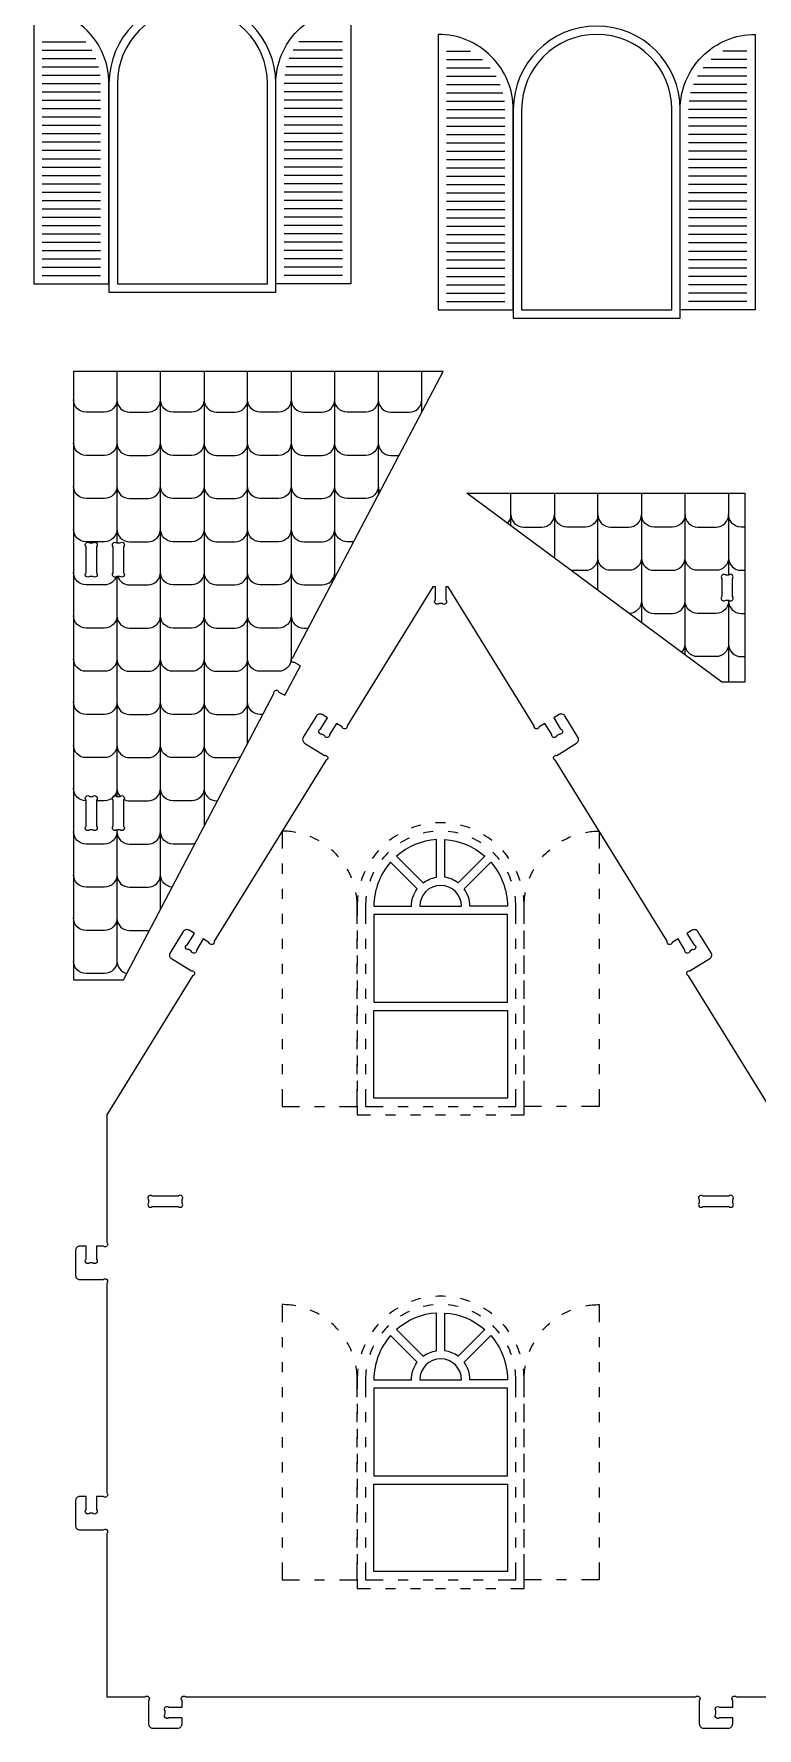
# Model space of a CAD drawing. Extents: x 2214 to 6765, y -423 to 2511.
# Drawn here: x 2214 to 3046, y -423 to 1526 of the extents above; entities that cross this region are included whole.
import ezdxf

# ---------------------------------------------------------------- set-up
doc = ezdxf.new("R2010")
doc.units = 0
doc.header["$MEASUREMENT"] = 0
doc.layers.add('LAYER1', color=18, linetype='CONTINUOUS')

msp = doc.modelspace()

# ---------------------------------------------------------------- linework, layer by layer
at = {"layer": 'LAYER1'}
for points in [[(2300.3, 1469.2), (2300.3, 1229.2), (2492.3, 1229.2), (2492.3, 1469.2, 1)], [(2213.9, 1238.8), (2300.3, 1238.8), (2300.3, 1469.2, 0.414214), (2213.9, 1555.6)], [(2309.9, 1469.2), (2309.9, 1238.8), (2482.7, 1238.8), (2482.7, 1469.2, 1)], [(2578.7, 1238.8), (2492.3, 1238.8), (2492.3, 1469.2, -0.414214), (2578.7, 1555.6)], [(2679.1, 1209), (2765.5, 1209), (2765.5, 1439.4, 0.414214), (2679.1, 1525.8)], [(2765.5, 1439.4), (2765.5, 1199.4), (2957.5, 1199.4), (2957.5, 1439.4, 1)], [(2775.1, 1439.4), (2775.1, 1209), (2947.9, 1209), (2947.9, 1439.4, 1)], [(3043.9, 1209), (2957.5, 1209), (2957.5, 1439.4, -0.414214), (3043.9, 1525.8)], [(2520.5, 799.5), (2513.6, 803.2, -1), (2511.9, 808.9), (2684.8, 1138.1), (2259.5, 1138.1), (2259.5, 438.2), (2317.1, 438.2), (2490, 767.4, -1), (2495.8, 769.2), (2502.6, 765.6)], [(2285.9, 936.4), (2285.9, 906.5, -1), (2281.6, 902.3), (2278.1, 902.3, -1), (2273.9, 906.5), (2273.9, 936.4, -1), (2278.1, 940.7), (2281.6, 940.7, -1)], [(2317.1, 936.4), (2317.1, 906.5, -1), (2312.8, 902.3), (2309.3, 902.3, -1), (2305.1, 906.5), (2305.1, 936.4, -1), (2309.3, 940.7), (2312.8, 940.7, -1)], [(3005.6, 899.5), (3005.6, 879.2, 1), (3009.9, 874.9), (3013.4, 874.9, 1), (3017.6, 879.2), (3017.6, 899.5, 1), (3013.4, 903.7), (3009.9, 903.7, 1)], [(2285.9, 644.9), (2285.9, 615, -1), (2281.6, 610.8), (2278.1, 610.8, -1), (2273.9, 615), (2273.9, 644.9, -1), (2278.1, 649.2), (2281.6, 649.2, -1)], [(2317.1, 644.9), (2317.1, 615, -1), (2312.8, 610.8), (2309.3, 610.8, -1), (2305.1, 615), (2305.1, 644.9, -1), (2309.3, 649.2), (2312.8, 649.2, -1)], [(2631.1, 580.4), (2661.7, 549.7, -0.125326), (2677.1, 556.1), (2677.1, 599.5, 0.166595)], [(2686.7, 599.5, -0.166595), (2732.7, 580.4), (2702, 549.7, 0.125326), (2686.7, 556.1)], [(2624.3, 573.6, 0.182708), (2605.1, 522.8), (2648.3, 522.8, -0.161906), (2655, 542.9)], [(2739.5, 573.6, -0.182708), (2758.7, 522.8), (2715.5, 522.8, 0.161906), (2708.8, 542.9)], [(2705.9, 522.8, 1), (2657.9, 522.8)], [(2350.1, 177.4), (2380, 177.4, 1), (2384.3, 181.7), (2384.3, 185.2, 1), (2380, 189.4), (2350.1, 189.4, 1), (2345.9, 185.2), (2345.9, 181.7, 1)], [(2983.7, 177.4), (3013.6, 177.4, 1), (3017.9, 181.7), (3017.9, 185.2, 1), (3013.6, 189.4), (2983.7, 189.4, 1), (2979.5, 185.2), (2979.5, 181.7, 1)], [(2631.1, 35.8), (2661.7, 5.1, -0.125326), (2677.1, 11.5), (2677.1, 54.9, 0.166595)], [(2686.7, 54.9, -0.166595), (2732.7, 35.8), (2702, 5.1, 0.125326), (2686.7, 11.5)], [(2624.3, 29, 0.182708), (2605.1, -21.8), (2648.3, -21.8, -0.161906), (2655, -1.7)], [(2739.5, 29, -0.182708), (2758.7, -21.8), (2715.5, -21.8, 0.161906), (2708.8, -1.7)], [(2705.9, -21.8, 1), (2657.9, -21.8)]]:
    msp.add_lwpolyline(points, format="xyb", close=True, dxfattribs=at)
for points in [[(2223.5, 1517.2), (2273.8, 1517.2)], [(2223.5, 1507.6), (2280.4, 1507.6)], [(2569.1, 1507.6), (2512.2, 1507.6)], [(2569.1, 1517.2), (2518.7, 1517.2)], [(2688.7, 1506.6), (2716.3, 1506.6)], [(3034.3, 1506.6), (3006.7, 1506.6)], [(2223.5, 1498), (2285.1, 1498)], [(2223.5, 1488.4), (2288.2, 1488.4)], [(2569.1, 1488.4), (2504.3, 1488.4)], [(2569.1, 1498), (2507.5, 1498)], [(2688.7, 1497), (2729.9, 1497)], [(2688.7, 1487.4), (2739, 1487.4)], [(3034.3, 1487.4), (2983.9, 1487.4)], [(3034.3, 1497), (2993.1, 1497)], [(2223.5, 1478.8), (2290.1, 1478.8)], [(2223.5, 1469.2), (2290.7, 1469.2)], [(2569.1, 1469.2), (2501.9, 1469.2)], [(2569.1, 1478.8), (2502.5, 1478.8)], [(2688.7, 1477.8), (2745.6, 1477.8)], [(2688.7, 1468.2), (2750.3, 1468.2)], [(3034.3, 1468.2), (2972.7, 1468.2)], [(3034.3, 1477.8), (2977.4, 1477.8)], [(2223.5, 1459.6), (2290.7, 1459.6)], [(2223.5, 1450), (2290.7, 1450)], [(2569.1, 1459.6), (2501.9, 1459.6)], [(2569.1, 1450), (2501.9, 1450)], [(2688.7, 1458.6), (2753.4, 1458.6)], [(2688.7, 1449), (2755.3, 1449)], [(3034.3, 1449), (2967.7, 1449)], [(3034.3, 1458.6), (2969.5, 1458.6)], [(2223.5, 1440.4), (2290.7, 1440.4)], [(2223.5, 1430.8), (2290.7, 1430.8)], [(2569.1, 1440.4), (2501.9, 1440.4)], [(2569.1, 1430.8), (2501.9, 1430.8)], [(2688.7, 1439.4), (2755.9, 1439.4)], [(2688.7, 1429.8), (2755.9, 1429.8)], [(3034.3, 1439.4), (2967.1, 1439.4)], [(3034.3, 1429.8), (2967.1, 1429.8)], [(2223.5, 1421.2), (2290.7, 1421.2)], [(2223.5, 1411.6), (2290.7, 1411.6)], [(2569.1, 1421.2), (2501.9, 1421.2)], [(2569.1, 1411.6), (2501.9, 1411.6)], [(2688.7, 1420.2), (2755.9, 1420.2)], [(2688.7, 1410.6), (2755.9, 1410.6)], [(3034.3, 1420.2), (2967.1, 1420.2)], [(3034.3, 1410.6), (2967.1, 1410.6)], [(2223.5, 1402), (2290.7, 1402)], [(2223.5, 1392.4), (2290.7, 1392.4)], [(2569.1, 1402), (2501.9, 1402)], [(2569.1, 1392.4), (2501.9, 1392.4)], [(2688.7, 1401), (2755.9, 1401)], [(2688.7, 1391.4), (2755.9, 1391.4)], [(3034.3, 1401), (2967.1, 1401)], [(3034.3, 1391.4), (2967.1, 1391.4)], [(2223.5, 1382.8), (2290.7, 1382.8)], [(2223.5, 1373.2), (2290.7, 1373.2)], [(2569.1, 1382.8), (2501.9, 1382.8)], [(2569.1, 1373.2), (2501.9, 1373.2)], [(2688.7, 1381.8), (2755.9, 1381.8)], [(2688.7, 1372.2), (2755.9, 1372.2)], [(3034.3, 1381.8), (2967.1, 1381.8)], [(3034.3, 1372.2), (2967.1, 1372.2)], [(2223.5, 1363.6), (2290.7, 1363.6)], [(2223.5, 1354), (2290.7, 1354)], [(2569.1, 1363.6), (2501.9, 1363.6)], [(2569.1, 1354), (2501.9, 1354)], [(2688.7, 1362.6), (2755.9, 1362.6)], [(2688.7, 1353), (2755.9, 1353)], [(3034.3, 1362.6), (2967.1, 1362.6)], [(3034.3, 1353), (2967.1, 1353)], [(2223.5, 1344.4), (2290.7, 1344.4)], [(2223.5, 1334.8), (2290.7, 1334.8)], [(2569.1, 1344.4), (2501.9, 1344.4)], [(2569.1, 1334.8), (2501.9, 1334.8)], [(2688.7, 1343.4), (2755.9, 1343.4)], [(2688.7, 1333.8), (2755.9, 1333.8)], [(3034.3, 1343.4), (2967.1, 1343.4)], [(3034.3, 1333.8), (2967.1, 1333.8)], [(2223.5, 1325.2), (2290.7, 1325.2)], [(2223.5, 1315.6), (2290.7, 1315.6)], [(2223.5, 1306), (2290.7, 1306)], [(2569.1, 1325.2), (2501.9, 1325.2)], [(2569.1, 1315.6), (2501.9, 1315.6)], [(2569.1, 1306), (2501.9, 1306)], [(2688.7, 1324.2), (2755.9, 1324.2)], [(2688.7, 1314.6), (2755.9, 1314.6)], [(3034.3, 1324.2), (2967.1, 1324.2)], [(3034.3, 1314.6), (2967.1, 1314.6)], [(2223.5, 1296.4), (2290.7, 1296.4)], [(2223.5, 1286.8), (2290.7, 1286.8)], [(2569.1, 1296.4), (2501.9, 1296.4)], [(2569.1, 1286.8), (2501.9, 1286.8)], [(2688.7, 1305), (2755.9, 1305)], [(2688.7, 1295.4), (2755.9, 1295.4)], [(3034.3, 1305), (2967.1, 1305)], [(3034.3, 1295.4), (2967.1, 1295.4)], [(2223.5, 1277.2), (2290.7, 1277.2)], [(2223.5, 1267.6), (2290.7, 1267.6)], [(2569.1, 1277.2), (2501.9, 1277.2)], [(2569.1, 1267.6), (2501.9, 1267.6)], [(2688.7, 1285.8), (2755.9, 1285.8)], [(2688.7, 1276.2), (2755.9, 1276.2)], [(3034.3, 1285.8), (2967.1, 1285.8)], [(3034.3, 1276.2), (2967.1, 1276.2)], [(2223.5, 1258), (2290.7, 1258)], [(2223.5, 1248.4), (2290.7, 1248.4)], [(2569.1, 1258), (2501.9, 1258)], [(2569.1, 1248.4), (2501.9, 1248.4)], [(2688.7, 1266.6), (2755.9, 1266.6)], [(2688.7, 1257), (2755.9, 1257)], [(2688.7, 1247.4), (2755.9, 1247.4)], [(3034.3, 1266.6), (2967.1, 1266.6)], [(3034.3, 1257), (2967.1, 1257)], [(3034.3, 1247.4), (2967.1, 1247.4)], [(2688.7, 1237.8), (2755.9, 1237.8)], [(2688.7, 1228.2), (2755.9, 1228.2)], [(3034.3, 1237.8), (2967.1, 1237.8)], [(3034.3, 1228.2), (2967.1, 1228.2)], [(2688.7, 1218.6), (2755.9, 1218.6)], [(3034.3, 1218.6), (2967.1, 1218.6)], [(2309.5, 1138.1), (2309.5, 940.7)], [(2359.6, 519.2), (2359.6, 1138.1)], [(2409.7, 1138.1), (2409.7, 614.6)], [(2459.8, 709.9), (2459.8, 1138.1)], [(2509.9, 1138.1), (2509.9, 805.2)], [(2560, 900.6), (2560, 1138.1)], [(2610.1, 1138.1), (2610.1, 995.9)], [(2660.2, 1091.2), (2660.2, 1138.1)], [(2762.8, 960.6), (2762.8, 998.1)], [(2812.8, 998.1), (2812.8, 923.5)], [(2862.9, 886.3), (2862.9, 998.1)], [(2913, 998.1), (2913, 849.2)], [(2963.1, 812.1), (2963.1, 998.1)], [(3013.2, 998.1), (3013.2, 903.7)], [(2309.5, 902.3), (2309.5, 649.2)], [(3013.2, 874.9), (3013.2, 780.5)], [(2499.5, 571.9), (2499.5, 560.3)], [(2864.3, 571.9), (2864.3, 560.3)], [(2499.5, 543), (2499.5, 531.5)], [(2864.3, 543), (2864.3, 531.5)], [(2499.5, 514.2), (2499.5, 502.7)], [(2585.9, 522.8), (2585.9, 512.3)], [(2595.5, 522.8), (2595.5, 502.7)], [(2864.3, 514.2), (2864.3, 502.7)], [(2585.9, 495), (2585.9, 483.5)], [(2777.9, 483.5), (2777.9, 495)], [(2499.5, 485.4), (2499.5, 473.9)], [(2585.9, 473.9), (2585.9, 485.4)], [(2595.5, 485.4), (2595.5, 473.9)], [(2768.3, 473.9), (2768.3, 485.4)], [(2777.9, 473.9), (2777.9, 485.4)], [(2864.3, 485.4), (2864.3, 473.9)], [(2499.5, 456.6), (2499.5, 445.1)], [(2585.9, 466.2), (2585.9, 454.7)], [(2585.9, 445.1), (2585.9, 456.6)], [(2595.5, 456.6), (2595.5, 445.1)], [(2768.3, 445.1), (2768.3, 456.6)], [(2777.9, 454.7), (2777.9, 466.2)], [(2777.9, 445.1), (2777.9, 456.6)], [(2864.3, 456.6), (2864.3, 445.1)], [(2585.9, 437.4), (2585.9, 425.9)], [(2777.9, 425.9), (2777.9, 437.4)], [(2499.5, 427.8), (2499.5, 416.2)], [(2585.9, 416.3), (2585.9, 427.8)], [(2595.5, 427.8), (2595.5, 416.3)], [(2768.3, 416.3), (2768.3, 427.8)], [(2777.9, 416.3), (2777.9, 427.8)], [(2864.3, 427.8), (2864.3, 416.2)], [(2499.5, 399), (2499.5, 387.4)], [(2585.9, 408.6), (2585.9, 397.1)], [(2585.9, 387.5), (2585.9, 399)], [(2595.5, 399), (2595.5, 387.5)], [(2768.3, 387.5), (2768.3, 399)], [(2777.9, 397.1), (2777.9, 408.6)], [(2777.9, 387.5), (2777.9, 399)], [(2864.3, 399), (2864.3, 387.4)], [(2585.9, 379.8), (2585.9, 368.2)], [(2777.9, 368.2), (2777.9, 379.8)], [(2499.5, 370.1), (2499.5, 358.6)], [(2585.9, 358.6), (2585.9, 370.2)], [(2585.9, 351), (2585.9, 339.4)], [(2595.5, 370.2), (2595.5, 358.6)], [(2768.3, 358.6), (2768.3, 370.2)], [(2777.9, 358.6), (2777.9, 370.2)], [(2777.9, 339.4), (2777.9, 351)], [(2864.3, 370.1), (2864.3, 358.6)], [(2499.5, 341.3), (2499.5, 329.8)], [(2585.9, 329.8), (2585.9, 341.3)], [(2595.5, 341.3), (2595.5, 329.8)], [(2768.3, 329.8), (2768.3, 341.3)], [(2777.9, 329.8), (2777.9, 341.3)], [(2864.3, 341.3), (2864.3, 329.8)], [(2499.5, 312.5), (2499.5, 292.4)], [(2565.7, 292.4), (2585.9, 292.4), (2585.9, 312.5)], [(2585.9, 322.1), (2585.9, 310.6)], [(2595.5, 312.5), (2595.5, 292.4), (2615.6, 292.4)], [(2748.1, 292.4), (2768.3, 292.4), (2768.3, 312.5)], [(2777.9, 310.6), (2777.9, 322.1)], [(2798, 292.4), (2777.9, 292.4), (2777.9, 312.5)], [(2864.3, 312.5), (2864.3, 292.4)], [(2499.5, 292.4), (2519.6, 292.4)], [(2536.9, 292.4), (2548.4, 292.4)], [(2585.9, 293.3), (2585.9, 282.8), (2601.2, 282.8)], [(2632.9, 292.4), (2644.4, 292.4)], [(2661.7, 292.4), (2673.2, 292.4)], [(2690.5, 292.4), (2702, 292.4)], [(2719.3, 292.4), (2730.9, 292.4)], [(2762.6, 282.8), (2777.9, 282.8), (2777.9, 293.3)], [(2826.8, 292.4), (2815.3, 292.4)], [(2864.3, 292.4), (2844.1, 292.4)], [(2618.5, 282.8), (2630, 282.8)], [(2647.3, 282.8), (2658.8, 282.8)], [(2676.1, 282.8), (2687.6, 282.8)], [(2704.9, 282.8), (2716.4, 282.8)], [(2733.7, 282.8), (2745.3, 282.8)], [(2499.5, 27.2), (2499.5, 15.7)], [(2864.3, 27.2), (2864.3, 15.7)], [(2499.5, -1.6), (2499.5, -13.1)], [(2864.3, -1.6), (2864.3, -13.1)], [(2499.5, -30.4), (2499.5, -41.9)], [(2585.9, -21.8), (2585.9, -32.3)], [(2595.5, -21.8), (2595.5, -41.9)], [(2864.3, -30.4), (2864.3, -41.9)], [(2585.9, -49.6), (2585.9, -61.1)], [(2777.9, -61.1), (2777.9, -49.6)], [(2499.5, -59.2), (2499.5, -70.7)], [(2585.9, -70.7), (2585.9, -59.2)], [(2595.5, -59.2), (2595.5, -70.7)], [(2768.3, -70.7), (2768.3, -59.2)], [(2777.9, -70.7), (2777.9, -59.2)], [(2864.3, -59.2), (2864.3, -70.7)], [(2499.5, -88), (2499.5, -99.6)], [(2585.9, -78.4), (2585.9, -89.9)], [(2585.9, -99.5), (2585.9, -88)], [(2595.5, -88), (2595.5, -99.5)], [(2768.3, -99.5), (2768.3, -88)], [(2777.9, -89.9), (2777.9, -78.4)], [(2777.9, -99.5), (2777.9, -88)], [(2864.3, -88), (2864.3, -99.6)], [(2499.5, -116.8), (2499.5, -128.4)], [(2585.9, -107.2), (2585.9, -118.7)], [(2585.9, -128.3), (2585.9, -116.8)], [(2595.5, -116.8), (2595.5, -128.3)], [(2768.3, -128.3), (2768.3, -116.8)], [(2777.9, -118.7), (2777.9, -107.2)], [(2777.9, -128.3), (2777.9, -116.8)], [(2864.3, -116.8), (2864.3, -128.4)], [(2585.9, -136), (2585.9, -147.6)], [(2777.9, -147.6), (2777.9, -136)], [(2499.5, -145.7), (2499.5, -157.2)], [(2585.9, -157.2), (2585.9, -145.6)], [(2595.5, -145.6), (2595.5, -157.2)], [(2768.3, -157.2), (2768.3, -145.6)], [(2777.9, -157.2), (2777.9, -145.6)], [(2864.3, -145.7), (2864.3, -157.2)], [(2499.5, -174.5), (2499.5, -186)], [(2585.9, -164.8), (2585.9, -176.4)], [(2585.9, -186), (2585.9, -174.5)], [(2595.5, -174.5), (2595.5, -186)], [(2768.3, -186), (2768.3, -174.5)], [(2777.9, -176.4), (2777.9, -164.8)], [(2777.9, -186), (2777.9, -174.5)], [(2864.3, -174.5), (2864.3, -186)], [(2585.9, -193.7), (2585.9, -205.2)], [(2777.9, -205.2), (2777.9, -193.7)], [(2499.5, -203.3), (2499.5, -214.8)], [(2585.9, -214.8), (2585.9, -203.3)], [(2595.5, -203.3), (2595.5, -214.8)], [(2768.3, -214.8), (2768.3, -203.3)], [(2777.9, -214.8), (2777.9, -203.3)], [(2864.3, -203.3), (2864.3, -214.8)], [(2499.5, -232.1), (2499.5, -252.2)], [(2565.7, -252.2), (2585.9, -252.2), (2585.9, -232.1)], [(2585.9, -222.5), (2585.9, -234)], [(2595.5, -232.1), (2595.5, -252.2), (2615.6, -252.2)], [(2748.1, -252.2), (2768.3, -252.2), (2768.3, -232.1)], [(2777.9, -234), (2777.9, -222.5)], [(2798, -252.2), (2777.9, -252.2), (2777.9, -232.1)], [(2864.3, -232.1), (2864.3, -252.2)], [(2499.5, -252.2), (2519.6, -252.2)], [(2536.9, -252.2), (2548.4, -252.2)], [(2585.9, -251.3), (2585.9, -261.8), (2601.2, -261.8)], [(2632.9, -252.2), (2644.4, -252.2)], [(2661.7, -252.2), (2673.2, -252.2)], [(2690.5, -252.2), (2702, -252.2)], [(2719.3, -252.2), (2730.9, -252.2)], [(2762.6, -261.8), (2777.9, -261.8), (2777.9, -251.3)], [(2826.8, -252.2), (2815.3, -252.2)], [(2864.3, -252.2), (2844.1, -252.2)], [(2618.5, -261.8), (2630, -261.8)], [(2647.3, -261.8), (2658.8, -261.8)], [(2676.1, -261.8), (2687.6, -261.8)], [(2704.9, -261.8), (2716.4, -261.8)], [(2733.7, -261.8), (2745.3, -261.8)]]:
    msp.add_lwpolyline(points, dxfattribs=at)
for points in [[(2309.5, 1105.6, -0.414214), (2295.1, 1091.2), (2273.9, 1091.2, -0.414214), (2259.5, 1105.6)], [(2309.5, 1105.6, 0.414214), (2323.9, 1091.2), (2345.2, 1091.2, 0.414214), (2359.6, 1105.6)], [(2409.7, 1105.6, -0.414214), (2395.3, 1091.2), (2374, 1091.2, -0.414214), (2359.6, 1105.6)], [(2409.7, 1105.6, 0.414214), (2424.1, 1091.2), (2445.4, 1091.2, 0.414214), (2459.8, 1105.6)], [(2509.9, 1105.6, -0.414214), (2495.5, 1091.2), (2474.2, 1091.2, -0.414214), (2459.8, 1105.6)], [(2509.9, 1105.6, 0.414214), (2524.3, 1091.2), (2545.6, 1091.2, 0.414214), (2560, 1105.6)], [(2610.1, 1105.6, -0.414214), (2595.7, 1091.2), (2574.4, 1091.2, -0.414214), (2560, 1105.6)], [(2610.1, 1105.6, 0.414214), (2624.5, 1091.2), (2645.8, 1091.2, 0.414214), (2660.2, 1105.6)], [(2309.5, 1055.9, -0.414214), (2295.1, 1041.5), (2273.9, 1041.5, -0.414214), (2259.5, 1055.9)], [(2309.5, 1055.9, 0.414214), (2323.9, 1041.5), (2345.2, 1041.5, 0.414214), (2359.6, 1055.9)], [(2409.7, 1055.9, -0.414214), (2395.3, 1041.5), (2374, 1041.5, -0.414214), (2359.6, 1055.9)], [(2409.7, 1055.9, 0.414214), (2424.1, 1041.5), (2445.4, 1041.5, 0.414214), (2459.8, 1055.9)], [(2509.9, 1055.9, -0.414214), (2495.5, 1041.5), (2474.2, 1041.5, -0.414214), (2459.8, 1055.9)], [(2509.9, 1055.9, 0.414214), (2524.3, 1041.5), (2545.6, 1041.5, 0.414214), (2560, 1055.9)], [(2610.1, 1055.9, -0.414214), (2595.7, 1041.5), (2574.4, 1041.5, -0.414214), (2560, 1055.9)], [(2610.1, 1055.9, 0.414214), (2624.5, 1041.5), (2634.1, 1041.5)], [(2309.5, 1006.2, -0.414214), (2295.1, 991.8), (2273.9, 991.8, -0.414214), (2259.5, 1006.2)], [(2309.5, 1006.2, 0.414214), (2323.9, 991.8), (2345.2, 991.8, 0.414214), (2359.6, 1006.2)], [(2409.7, 1006.2, -0.414214), (2395.3, 991.8), (2374, 991.8, -0.414214), (2359.6, 1006.2)], [(2409.7, 1006.2, 0.414214), (2424.1, 991.8), (2445.4, 991.8, 0.414214), (2459.8, 1006.2)], [(2509.9, 1006.2, -0.414214), (2495.5, 991.8), (2474.2, 991.8, -0.414214), (2459.8, 1006.2)], [(2509.9, 1006.2, 0.414214), (2524.3, 991.8), (2545.6, 991.8, 0.414214), (2560, 1006.2)], [(2610.1, 1006.2, -0.414214), (2595.7, 991.8), (2574.4, 991.8, -0.414214), (2560, 1006.2)], [(2610.1, 1006.2, 0.126595), (2611.9, 999.3)], [(2309.5, 956.6, -0.414214), (2295.1, 942.2), (2273.9, 942.2, -0.414214), (2259.5, 956.6)], [(2309.5, 956.6, 0.414214), (2323.9, 942.2), (2345.2, 942.2, 0.414214), (2359.6, 956.6)], [(2409.7, 956.6, -0.414214), (2395.3, 942.2), (2374, 942.2, -0.414214), (2359.6, 956.6)], [(2409.7, 956.6, 0.414214), (2424.1, 942.2), (2445.4, 942.2, 0.414214), (2459.8, 956.6)], [(2509.9, 956.6, -0.414214), (2495.5, 942.2), (2474.2, 942.2, -0.414214), (2459.8, 956.6)], [(2509.9, 956.6, 0.414214), (2524.3, 942.2), (2545.6, 942.2, 0.414214), (2560, 956.6)], [(2581.9, 942.2), (2574.4, 942.2, -0.414214), (2560, 956.6)], [(2762.8, 973.4, -0.191627), (2758.8, 963.5)], [(2762.8, 973.4, 0.414214), (2777.2, 959), (2798.4, 959, 0.414214), (2812.8, 973.4)], [(2862.9, 973.4, -0.414214), (2848.5, 959), (2827.2, 959, -0.414214), (2812.8, 973.4)], [(2862.9, 973.4, 0.414214), (2877.3, 959), (2898.6, 959, 0.414214), (2913, 973.4)], [(2963.1, 973.4, -0.414214), (2948.7, 959), (2927.4, 959, -0.414214), (2913, 973.4)], [(2963.1, 973.4, 0.414214), (2977.5, 959), (2998.8, 959, 0.414214), (3013.2, 973.4)], [(3032, 959), (3027.6, 959, -0.414214), (3013.2, 973.4)], [(2812.8, 923.7, -0.004646), (2812.8, 923.5)], [(2812.8, 923.7, 0.004711), (2812.8, 923.5)], [(2831.9, 909.3), (2848.5, 909.3, 0.414214), (2862.9, 923.7)], [(2913, 923.7, -0.414214), (2898.6, 909.3), (2877.3, 909.3, -0.414214), (2862.9, 923.7)], [(2913, 923.7, 0.414214), (2927.4, 909.3), (2948.7, 909.3, 0.414214), (2963.1, 923.7)], [(3013.2, 923.7, -0.414214), (2998.8, 909.3), (2977.5, 909.3, -0.414214), (2963.1, 923.7)], [(3013.2, 923.7, 0.414214), (3027.6, 909.3), (3032, 909.3)], [(2308.8, 902.3, -0.321452), (2295.1, 892.5), (2273.9, 892.5, -0.414214), (2259.5, 906.9)], [(2310.3, 902.3, 0.321452), (2323.9, 892.5), (2345.2, 892.5, 0.414214), (2359.6, 906.9)], [(2409.7, 906.9, -0.414214), (2395.3, 892.5), (2374, 892.5, -0.414214), (2359.6, 906.9)], [(2409.7, 906.9, 0.414214), (2424.1, 892.5), (2445.4, 892.5, 0.414214), (2459.8, 906.9)], [(2509.9, 906.9, -0.414214), (2495.5, 892.5), (2474.2, 892.5, -0.414214), (2459.8, 906.9)], [(2509.9, 906.9, 0.414214), (2524.3, 892.5), (2545.6, 892.5, 0.414214), (2560, 906.9)], [(2560.8, 902.1, -0.084679), (2560, 906.9)], [(3065.9, 282.8), (2967.2, 442.6, -1), (2968.6, 448.4), (2991.5, 462.6, 0.414214), (2993.1, 469.2), (2977.9, 493.7, 0.414214), (2971.3, 495.2), (2965.2, 491.5), (2973.1, 478.7, -1), (2971.7, 472.9), (2968.7, 471.1, -1), (2962.9, 472.4), (2955, 485.2), (2948.4, 481.1, -1), (2942.6, 482.5), (2814, 690.6, -1), (2815.4, 696.4), (2838.3, 710.6, 0.414214), (2839.9, 717.2), (2824.8, 741.7, 0.414214), (2818.2, 743.3), (2812, 739.5), (2819.9, 726.7, -1), (2818.5, 720.9), (2815.5, 719.1, -1), (2809.7, 720.4), (2801.8, 733.2), (2795.2, 729.1, -1), (2789.4, 730.5), (2690.7, 890.2), (2687.9, 890.2), (2687.9, 875.3, -1), (2683.6, 871), (2680.1, 871, -1), (2675.9, 875.3), (2675.9, 890.2), (2673, 890.2), (2574.3, 730.5, -1), (2568.5, 729.1), (2561.9, 733.2), (2554.1, 720.4, -1), (2548.2, 719.1), (2545.2, 720.9, -1), (2543.8, 726.7), (2551.7, 739.5), (2545.6, 743.3, 0.414214), (2539, 741.7), (2523.8, 717.2, 0.414214), (2525.4, 710.6), (2548.3, 696.4, -1), (2549.7, 690.6), (2421.2, 482.5, -1), (2415.3, 481.1), (2408.7, 485.2), (2400.9, 472.4, -1), (2395, 471.1), (2392, 472.9, -1), (2390.7, 478.7), (2398.5, 491.5), (2392.4, 495.2, 0.414214), (2385.8, 493.7), (2370.7, 469.2, 0.414214), (2372.2, 462.6), (2395.1, 448.4, -1), (2396.5, 442.6), (2297.9, 282.8), (2297.9, 136.1, -1), (2293.6, 131.8), (2285.9, 131.8), (2285.9, 116.9, -1), (2281.6, 112.6), (2278.1, 112.6, -1), (2273.9, 116.9), (2273.9, 131.8), (2266.7, 131.8, 0.414214), (2261.9, 127), (2261.9, 98.2, 0.414214), (2266.7, 93.4), (2293.6, 93.4, -1), (2297.9, 89.2), (2297.9, -151.9, -1), (2293.6, -156.2), (2285.9, -156.2), (2285.9, -171.1, -1), (2281.6, -175.4), (2278.1, -175.4, -1), (2273.9, -171.1), (2273.9, -156.2), (2266.7, -156.2, 0.414214), (2261.9, -161), (2261.9, -189.8, 0.414214), (2266.7, -194.6), (2293.6, -194.6, -1), (2297.9, -198.8), (2297.9, -386.6), (2341.6, -386.6, -1), (2345.9, -390.8), (2345.9, -417.8, 0.414214), (2350.7, -422.6), (2379.5, -422.6, 0.414214), (2384.3, -417.8), (2384.3, -410.6), (2369.3, -410.6, -1), (2365.1, -406.3), (2365.1, -402.8, -1), (2369.3, -398.6), (2384.3, -398.6), (2384.3, -390.8, -1), (2388.5, -386.6), (2975.2, -386.6, -1), (2979.5, -390.8), (2979.5, -417.8, 0.414214), (2984.3, -422.6), (3013.1, -422.6, 0.414214), (3017.9, -417.8), (3017.9, -410.6), (3002.9, -410.6, -1), (2998.7, -406.3), (2998.7, -402.8, -1), (3002.9, -398.6), (3017.9, -398.6), (3017.9, -390.8, -1), (3022.1, -386.6), (3065.9, -386.6)], [(2913, 874.1, -0.40858), (2898.9, 859.7)], [(2913, 874.1, 0.414214), (2927.4, 859.7), (2948.7, 859.7, 0.414214), (2963.1, 874.1)], [(3013.2, 874.1, -0.414214), (2998.8, 859.7), (2977.5, 859.7, -0.414214), (2963.1, 874.1)], [(3013.2, 874.1, 0.414214), (3027.6, 859.7), (3032, 859.7)], [(2309.5, 857.2, -0.414214), (2295.1, 842.8), (2273.9, 842.8, -0.414214), (2259.5, 857.2)], [(2309.5, 857.2, 0.414214), (2323.9, 842.8), (2345.2, 842.8, 0.414214), (2359.6, 857.2)], [(2409.7, 857.2, -0.414214), (2395.3, 842.8), (2374, 842.8, -0.414214), (2359.6, 857.2)], [(2409.7, 857.2, 0.414214), (2424.1, 842.8), (2445.4, 842.8, 0.414214), (2459.8, 857.2)], [(2509.9, 857.2, -0.414214), (2495.5, 842.8), (2474.2, 842.8, -0.414214), (2459.8, 857.2)], [(2509.9, 857.2, 0.414214), (2524.3, 842.8), (2529.7, 842.8)], [(2959.5, 814.8, 0.184596), (2963.1, 824.4)], [(3013.2, 824.4, -0.414214), (2998.8, 810), (2977.5, 810, -0.414214), (2963.1, 824.4)], [(3013.2, 824.4, 0.414214), (3027.6, 810), (3032, 810)], [(2309.5, 807.5, -0.414214), (2295.1, 793.1), (2273.9, 793.1, -0.414214), (2259.5, 807.5)], [(2309.5, 807.5, 0.414214), (2323.9, 793.1), (2345.2, 793.1, 0.414214), (2359.6, 807.5)], [(2409.7, 807.5, -0.414214), (2395.3, 793.1), (2374, 793.1, -0.414214), (2359.6, 807.5)], [(2409.7, 807.5, 0.414214), (2424.1, 793.1), (2445.4, 793.1, 0.414214), (2459.8, 807.5)], [(2509.9, 807.5, -0.414213), (2495.5, 793.1), (2474.2, 793.1, -0.414214), (2459.8, 807.5)], [(2509.9, 807.5, 0.035229), (2510.1, 805.5)], [(2309.5, 757.8, -0.414214), (2295.1, 743.4), (2273.9, 743.4, -0.414214), (2259.5, 757.8)], [(2309.5, 757.8, 0.414214), (2323.9, 743.4), (2345.2, 743.4, 0.414214), (2359.6, 757.8)], [(2409.7, 757.8, -0.414214), (2395.3, 743.4), (2374, 743.4, -0.414214), (2359.6, 757.8)], [(2409.7, 757.8, 0.414214), (2424.1, 743.4), (2445.4, 743.4, 0.414214), (2459.8, 757.8)], [(2477.5, 743.4), (2474.2, 743.4, -0.414214), (2459.8, 757.8)], [(2309.5, 708.2, -0.414214), (2295.1, 693.8), (2273.9, 693.8, -0.414214), (2259.5, 708.2)], [(2309.5, 708.2, 0.414214), (2323.9, 693.8), (2345.2, 693.8, 0.414214), (2359.6, 708.2)], [(2409.7, 708.2, -0.414214), (2395.3, 693.8), (2374, 693.8, -0.414214), (2359.6, 708.2)], [(2409.7, 708.2, 0.414214), (2424.1, 693.8), (2445.4, 693.8, 0.124045), (2452.3, 695.5)], [(2273.9, 644.1, -0.414214), (2259.5, 658.5)], [(2309.5, 658.5, -0.414214), (2295.1, 644.1), (2285.9, 644.1)], [(2309.5, 658.5, 0.177786), (2313, 649.2)], [(2317.1, 645.8, 0.125481), (2323.9, 644.1), (2345.2, 644.1, 0.414214), (2359.6, 658.5)], [(2409.7, 658.5, -0.414214), (2395.3, 644.1), (2374, 644.1, -0.414214), (2359.6, 658.5)], [(2409.7, 658.5, 0.414214), (2424.1, 644.1), (2425.2, 644.1)], [(2309.5, 608.8, -0.414214), (2295.1, 594.4), (2273.9, 594.4, -0.414214), (2259.5, 608.8)], [(2309.5, 610.8), (2309.5, 459.8, 0.354693), (2321, 445.7)], [(2309.5, 608.8, 0.414214), (2323.9, 594.4), (2345.2, 594.4, 0.414214), (2359.6, 608.8)], [(2399.5, 595, -0.072634), (2395.3, 594.4), (2374, 594.4, -0.414214), (2359.6, 608.8)], [(2515.4, 607.8, 0.046286), (2499.5, 609.2), (2499.5, 589.2)], [(2632.5, 605.1, 0.030028), (2623, 598.6)], [(2659, 616.1, 0.030028), (2648, 612.7)], [(2673.2, 608.8, 0.033367), (2661.9, 606.9)], [(2687.6, 618.7, 0.030028), (2676.1, 618.7)], [(2701.9, 606.9, 0.033367), (2690.5, 608.8)], [(2715.7, 612.7, 0.030028), (2704.7, 616.1)], [(2740.8, 598.6, 0.030028), (2731.2, 605.1)], [(2848.4, 607.8, -0.046286), (2864.3, 609.2), (2864.3, 589.2)], [(2542.3, 597.9, 0.033367), (2531.9, 602.9)], [(2564.5, 579.7, 0.033367), (2556.3, 587.9)], [(2610.3, 586.9, 0.030028), (2603.2, 577.8)], [(2621.9, 585, 0.033367), (2614.2, 576.5)], [(2645.6, 601.2, 0.033367), (2635.5, 595.7)], [(2728.3, 595.7, 0.033367), (2718.2, 601.2)], [(2749.6, 576.5, 0.033367), (2741.8, 585)], [(2760.5, 577.8, 0.030028), (2753.4, 586.9)], [(2799.2, 579.7, -0.033367), (2807.4, 587.9)], [(2821.4, 597.9, -0.033367), (2831.8, 602.9)], [(2579.5, 555.3, 0.033367), (2574.5, 565.6)], [(2784.2, 555.3, -0.033367), (2789.2, 565.6)], [(2309.5, 559.1, -0.414214), (2295.1, 544.7), (2273.9, 544.7, -0.414214), (2259.5, 559.1)], [(2309.5, 559.1, 0.414214), (2323.9, 544.7), (2345.2, 544.7, 0.414214), (2359.6, 559.1)], [(2373.1, 544.8, -0.394173), (2359.6, 559.1)], [(2594.6, 562.9, 0.030028), (2590.4, 552.1)], [(2604.8, 562, 0.033367), (2600.3, 551.4)], [(2763.4, 551.4, 0.033367), (2758.9, 562)], [(2773.3, 552.1, 0.030028), (2769.1, 562.9)], [(2585.9, 502.7), (2585.9, 522.8, 0.046286), (2584.4, 538.7)], [(2586.7, 535.3, 0.03248), (2585.9, 522.8)], [(2596.3, 534.6, 0.03415), (2595.5, 522.8)], [(2768.3, 502.7), (2768.3, 522.8, 0.03415), (2767.5, 534.6)], [(2777.9, 512.3), (2777.9, 522.8, 0.03248), (2777.1, 535.3)], [(2777.9, 502.7), (2777.9, 522.8, -0.046286), (2779.3, 538.7)], [(2309.5, 509.4, -0.414214), (2295.1, 495), (2273.9, 495, -0.414214), (2259.5, 509.4)], [(2309.5, 509.4, 0.414214), (2323.9, 495), (2345.2, 495, 0.030283), (2347, 495.1)], [(2309.5, 459.8, -0.414214), (2295.1, 445.4), (2273.9, 445.4, -0.414214), (2259.5, 459.8)], [(2515.4, 63.1, 0.046286), (2499.5, 64.6), (2499.5, 44.5)], [(2632.5, 60.5, 0.030028), (2623, 54)], [(2659, 71.5, 0.030028), (2648, 68)], [(2673.2, 64.2, 0.033367), (2661.9, 62.3)], [(2687.6, 74, 0.030028), (2676.1, 74)], [(2701.9, 62.3, 0.033367), (2690.5, 64.2)], [(2715.7, 68, 0.030028), (2704.7, 71.5)], [(2740.8, 54, 0.030028), (2731.2, 60.5)], [(2848.4, 63.1, -0.046286), (2864.3, 64.6), (2864.3, 44.5)], [(2542.3, 53.2, 0.033367), (2531.9, 58.3)], [(2564.5, 35.1, 0.033367), (2556.3, 43.2)], [(2610.3, 42.2, 0.030028), (2603.2, 33.2)], [(2621.9, 40.4, 0.033367), (2614.2, 31.9)], [(2645.6, 56.6, 0.033367), (2635.5, 51.1)], [(2728.3, 51.1, 0.033367), (2718.2, 56.6)], [(2749.6, 31.9, 0.033367), (2741.8, 40.4)], [(2760.5, 33.2, 0.030028), (2753.4, 42.2)], [(2799.2, 35.1, -0.033367), (2807.4, 43.2)], [(2821.4, 53.2, -0.033367), (2831.8, 58.3)], [(2579.5, 10.7, 0.033367), (2574.5, 21)], [(2784.2, 10.7, -0.033367), (2789.2, 21)], [(2594.6, 18.2, 0.030028), (2590.4, 7.5)], [(2604.8, 17.3, 0.033367), (2600.3, 6.8)], [(2763.4, 6.8, 0.033367), (2758.9, 17.3)], [(2773.3, 7.5, 0.030028), (2769.1, 18.2)], [(2585.9, -41.9), (2585.9, -21.8, 0.046286), (2584.4, -5.9)], [(2586.7, -9.4, 0.03248), (2585.9, -21.8)], [(2596.3, -10, 0.03415), (2595.5, -21.8)], [(2768.3, -41.9), (2768.3, -21.8, 0.03415), (2767.5, -10)], [(2777.9, -32.3), (2777.9, -21.8, 0.03248), (2777.1, -9.4)], [(2777.9, -41.9), (2777.9, -21.8, -0.046286), (2779.3, -5.9)]]:
    msp.add_lwpolyline(points, format="xyb", dxfattribs=at)
for points in [[(2712.1, 998.1), (3032, 998.1), (3032, 780.5), (3005.6, 780.5)], [(2758.7, 513.2), (2605.1, 513.2), (2605.1, 412.4), (2758.7, 412.4)], [(2758.7, 402.8), (2758.7, 302), (2605.1, 302), (2605.1, 402.8)], [(2758.7, -31.4), (2605.1, -31.4), (2605.1, -132.2), (2758.7, -132.2)], [(2758.7, -141.8), (2758.7, -242.6), (2605.1, -242.6), (2605.1, -141.8)]]:
    msp.add_lwpolyline(points, close=True, dxfattribs=at)

doc.saveas('drawing.dxf')
